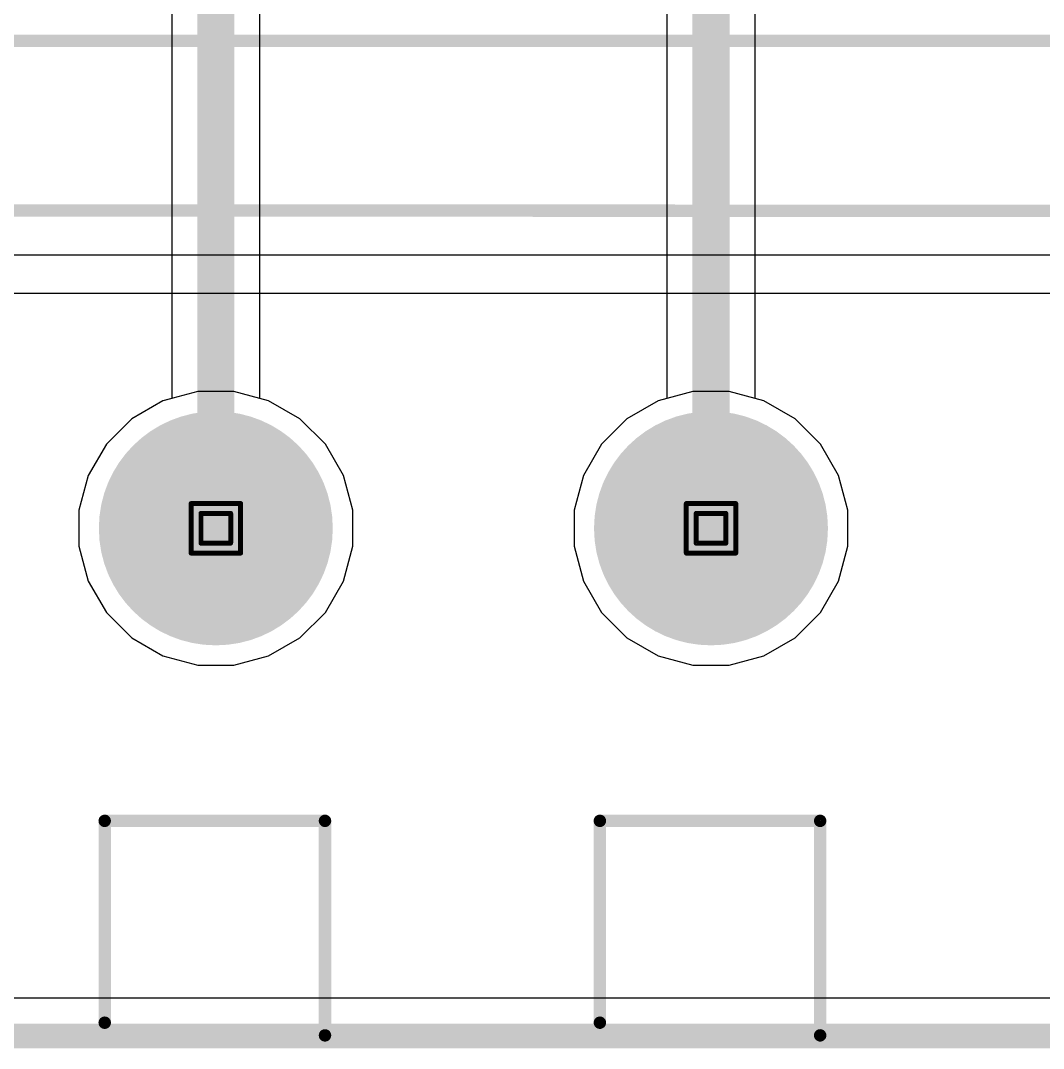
# Model space of a CAD drawing. Header units: inches. Extents: x -11 to 5379, y 0 to 5429.
# Drawn here: x 12.74 to 23.23, y -0.13 to 10.41 of the extents above; entities that cross this region are included whole.
import ezdxf

# ---------------------------------------------------------------- set-up
doc = ezdxf.new("R2010")
doc.units = ezdxf.units.IN
for name, color, linetype in [('Board Outline', 216, 'Continuous'), ('Bottom Layer', 5, 'Continuous'), ('Bottom Solder', 6, 'Continuous'), ('Drill Drawing', 1, 'Continuous'), ('GND', 16, 'Continuous'), ('Multi-Layer', 9, 'Continuous'), ('Pad Holes', 156, 'Continuous'), ('PWR', 76, 'Continuous'), ('Top Layer', 1, 'Continuous'), ('Top Overlay', 2, 'Continuous'), ('Top Solder', 216, 'Continuous')]:
    doc.layers.add(name, color=color, linetype=linetype)

# ---------------------------------------------------------------- blocks, each defined once
blk = doc.blocks.new('DB128V_5_08_5P_GN_S_117')
at = {"layer": 'Bottom Layer'}
h = blk.add_hatch(color=5, dxfattribs=at)
edge = h.paths.add_edge_path()
edge.add_arc((-10.16, 0), 1.15, 0, 360)
h = blk.add_hatch(color=5, dxfattribs=at)
edge = h.paths.add_edge_path()
edge.add_arc((-5.08, 0), 1.15, 0, 360)
at = {"layer": 'Bottom Solder'}
h = blk.add_hatch(color=6, dxfattribs=at)
edge = h.paths.add_edge_path()
edge.add_arc((-10.16, 0), 1.2, 0, 360)
h = blk.add_hatch(color=6, dxfattribs=at)
edge = h.paths.add_edge_path()
edge.add_arc((-5.08, 0), 1.2, 0, 360)
at = {"layer": 'GND'}
h = blk.add_hatch(color=16, dxfattribs=at)
edge = h.paths.add_edge_path()
edge.add_arc((-10.16, 0), 1.15, 0, 360)
h = blk.add_hatch(color=16, dxfattribs=at)
edge = h.paths.add_edge_path()
edge.add_arc((-5.08, 0), 1.15, 0, 360)
at = {"layer": 'Multi-Layer'}
h = blk.add_hatch(color=9, dxfattribs=at)
edge = h.paths.add_edge_path()
edge.add_arc((-10.16, 0), 1.15, 0, 360)
h = blk.add_hatch(color=9, dxfattribs=at)
edge = h.paths.add_edge_path()
edge.add_arc((-5.08, 0), 1.15, 0, 360)
at = {"layer": 'Pad Holes'}
h = blk.add_hatch(color=7, dxfattribs=at)
edge = h.paths.add_edge_path()
edge.add_arc((-10.16, 0), 0.75, 0, 360)
h = blk.add_hatch(color=7, dxfattribs=at)
edge = h.paths.add_edge_path()
edge.add_arc((-5.08, 0), 0.75, 0, 360)
at = {"layer": 'PWR'}
h = blk.add_hatch(color=76, dxfattribs=at)
edge = h.paths.add_edge_path()
edge.add_arc((-10.16, 0), 1.15, 0, 360)
h = blk.add_hatch(color=76, dxfattribs=at)
edge = h.paths.add_edge_path()
edge.add_arc((-5.08, 0), 1.15, 0, 360)
at = {"layer": 'Top Layer'}
h = blk.add_hatch(color=1, dxfattribs=at)
edge = h.paths.add_edge_path()
edge.add_arc((-10.16, 0), 1.15, 0, 360)
h = blk.add_hatch(color=1, dxfattribs=at)
edge = h.paths.add_edge_path()
edge.add_arc((-5.08, 0), 1.15, 0, 360)
at = {"layer": 'Top Solder'}
h = blk.add_hatch(color=216, dxfattribs=at)
edge = h.paths.add_edge_path()
edge.add_arc((-10.16, 0), 1.2, 0, 360)
h = blk.add_hatch(color=216, dxfattribs=at)
edge = h.paths.add_edge_path()
edge.add_arc((-5.08, 0), 1.2, 0, 360)
at = {"layer": 'Top Overlay'}
for points in [[(-12.7, 5, 0.127, 0.127, 0), (12.7, 5, 0.127, 0.127, 0)], [(-12.71, 3.26, 0.127, 0.127, 0), (12.69, 3.251, 0.127, 0.127, 0)], [(-11.3, -3, 0.127, 0.127, 0), (-9.04, -3, 0.127, 0.127, 0)], [(-11.3, -5.07, 0.127, 0.127, 0), (-11.3, -3, 0.127, 0.127, 0)], [(-9.04, -5.2, 0.127, 0.127, 0), (-9.04, -3, 0.127, 0.127, 0)], [(-6.22, -3, 0.127, 0.127, 0), (-3.96, -3, 0.127, 0.127, 0)], [(-6.22, -5.07, 0.127, 0.127, 0), (-6.22, -3, 0.127, 0.127, 0)], [(-3.96, -5.2, 0.127, 0.127, 0), (-3.96, -3, 0.127, 0.127, 0)], [(-12.7, -5.2, 0.127, 0.127, 0), (12.7, -5.2, 0.127, 0.127, 0)]]:
    blk.add_lwpolyline(points, format="xyseb", dxfattribs=at)
for points in [[(-11.332, -3, 0.0635, 0.0635, 1), (-11.268, -3, 0.0635, 0.0635, 1)], [(-11.332, -3, 0.0635, 0.0635, 1), (-11.268, -3, 0.0635, 0.0635, 1)], [(-9.072, -3, 0.0635, 0.0635, 1), (-9.008, -3, 0.0635, 0.0635, 1)], [(-9.072, -3, 0.0635, 0.0635, 1), (-9.008, -3, 0.0635, 0.0635, 1)], [(-6.252, -3, 0.0635, 0.0635, 1), (-6.188, -3, 0.0635, 0.0635, 1)], [(-6.252, -3, 0.0635, 0.0635, 1), (-6.188, -3, 0.0635, 0.0635, 1)], [(-3.992, -3, 0.0635, 0.0635, 1), (-3.928, -3, 0.0635, 0.0635, 1)], [(-3.992, -3, 0.0635, 0.0635, 1), (-3.928, -3, 0.0635, 0.0635, 1)], [(-11.332, -5.07, 0.0635, 0.0635, 1), (-11.268, -5.07, 0.0635, 0.0635, 1)], [(-6.252, -5.07, 0.0635, 0.0635, 1), (-6.188, -5.07, 0.0635, 0.0635, 1)], [(-9.072, -5.2, 0.0635, 0.0635, 1), (-9.008, -5.2, 0.0635, 0.0635, 1)], [(-3.992, -5.2, 0.0635, 0.0635, 1), (-3.928, -5.2, 0.0635, 0.0635, 1)]]:
    blk.add_lwpolyline(points, format="xyseb", close=True, dxfattribs=at)

msp = doc.modelspace()

# ---------------------------------------------------------------- linework, layer by layer
at = {"layer": 'Board Outline'}
msp.add_lwpolyline([(0, 0, 0.254, 0.254, 0), (344, 0, 0.254, 0.254, 0)], format="xyseb", dxfattribs=at)
at = {"layer": 'Bottom Layer'}
for p, q in [((14.559, 6.611), (14.202, 6.516)), ((14.929, 6.611), (14.559, 6.611)), ((15.286, 6.516), (14.929, 6.611)), ((19.639, 6.611), (19.282, 6.516)), ((20.009, 6.611), (19.639, 6.611)), ((20.366, 6.516), (20.009, 6.611)), ((14.202, 6.516), (13.882, 6.331)), ((15.606, 6.331), (15.286, 6.516)), ((19.282, 6.516), (18.962, 6.331)), ((20.686, 6.331), (20.366, 6.516)), ((13.882, 6.331), (13.621, 6.069)), ((15.868, 6.069), (15.606, 6.331)), ((18.962, 6.331), (18.701, 6.069)), ((20.948, 6.069), (20.686, 6.331)), ((13.621, 6.069), (13.436, 5.749)), ((16.053, 5.749), (15.868, 6.069)), ((18.701, 6.069), (18.516, 5.749)), ((21.133, 5.749), (20.948, 6.069)), ((13.436, 5.749), (13.34, 5.392)), ((16.148, 5.392), (16.053, 5.749)), ((18.516, 5.749), (18.42, 5.392)), ((21.228, 5.392), (21.133, 5.749)), ((13.34, 5.392), (13.34, 5.023)), ((16.148, 5.023), (16.148, 5.392)), ((18.42, 5.392), (18.42, 5.023)), ((21.228, 5.023), (21.228, 5.392)), ((13.34, 5.023), (13.436, 4.665)), ((16.053, 4.665), (16.148, 5.023)), ((18.42, 5.023), (18.516, 4.665)), ((21.133, 4.665), (21.228, 5.023)), ((13.436, 4.665), (13.621, 4.345)), ((15.868, 4.345), (16.053, 4.665)), ((18.516, 4.665), (18.701, 4.345)), ((20.948, 4.345), (21.133, 4.665)), ((13.621, 4.345), (13.882, 4.084)), ((15.606, 4.084), (15.868, 4.345)), ((18.701, 4.345), (18.962, 4.084)), ((20.686, 4.084), (20.948, 4.345)), ((13.882, 4.084), (14.202, 3.899)), ((15.286, 3.899), (15.606, 4.084)), ((18.962, 4.084), (19.282, 3.899)), ((20.366, 3.899), (20.686, 4.084)), ((14.202, 3.899), (14.559, 3.803)), ((14.559, 3.803), (14.929, 3.803)), ((14.929, 3.803), (15.286, 3.899)), ((19.282, 3.899), (19.639, 3.803)), ((19.639, 3.803), (20.009, 3.803)), ((20.009, 3.803), (20.366, 3.899)), ((185.233, 0.388), (9.671, 0.388))]:
    msp.add_line(p, q, dxfattribs=at)
at = {"layer": 'Drill Drawing'}
for points in [[(14.49, 5.461, 0.0508, 0.0508, 0), (14.998, 5.461, 0.0508, 0.0508, 0)], [(14.49, 4.953, 0.0508, 0.0508, 0), (14.49, 5.461, 0.0508, 0.0508, 0)], [(14.998, 4.953, 0.0508, 0.0508, 0), (14.998, 5.461, 0.0508, 0.0508, 0)], [(19.57, 5.461, 0.0508, 0.0508, 0), (20.078, 5.461, 0.0508, 0.0508, 0)], [(19.57, 4.953, 0.0508, 0.0508, 0), (19.57, 5.461, 0.0508, 0.0508, 0)], [(20.078, 4.953, 0.0508, 0.0508, 0), (20.078, 5.461, 0.0508, 0.0508, 0)], [(14.592, 5.36, 0.0508, 0.0508, 0), (14.897, 5.36, 0.0508, 0.0508, 0)], [(14.592, 5.055, 0.0508, 0.0508, 0), (14.592, 5.36, 0.0508, 0.0508, 0)], [(14.897, 5.055, 0.0508, 0.0508, 0), (14.897, 5.36, 0.0508, 0.0508, 0)], [(19.672, 5.36, 0.0508, 0.0508, 0), (19.977, 5.36, 0.0508, 0.0508, 0)], [(19.672, 5.055, 0.0508, 0.0508, 0), (19.672, 5.36, 0.0508, 0.0508, 0)], [(19.977, 5.055, 0.0508, 0.0508, 0), (19.977, 5.36, 0.0508, 0.0508, 0)], [(14.592, 5.055, 0.0508, 0.0508, 0), (14.897, 5.055, 0.0508, 0.0508, 0)], [(19.672, 5.055, 0.0508, 0.0508, 0), (19.977, 5.055, 0.0508, 0.0508, 0)], [(14.49, 4.953, 0.0508, 0.0508, 0), (14.998, 4.953, 0.0508, 0.0508, 0)], [(19.57, 4.953, 0.0508, 0.0508, 0), (20.078, 4.953, 0.0508, 0.0508, 0)]]:
    msp.add_lwpolyline(points, format="xyseb", dxfattribs=at)
for points in [[(14.478, 5.461, 0.0254, 0.0254, 1), (14.503, 5.461, 0.0254, 0.0254, 1)], [(14.478, 5.461, 0.0254, 0.0254, 1), (14.503, 5.461, 0.0254, 0.0254, 1)], [(14.986, 5.461, 0.0254, 0.0254, 1), (15.011, 5.461, 0.0254, 0.0254, 1)], [(14.986, 5.461, 0.0254, 0.0254, 1), (15.011, 5.461, 0.0254, 0.0254, 1)], [(19.558, 5.461, 0.0254, 0.0254, 1), (19.583, 5.461, 0.0254, 0.0254, 1)], [(19.558, 5.461, 0.0254, 0.0254, 1), (19.583, 5.461, 0.0254, 0.0254, 1)], [(20.066, 5.461, 0.0254, 0.0254, 1), (20.091, 5.461, 0.0254, 0.0254, 1)], [(20.066, 5.461, 0.0254, 0.0254, 1), (20.091, 5.461, 0.0254, 0.0254, 1)], [(14.579, 5.36, 0.0254, 0.0254, 1), (14.605, 5.36, 0.0254, 0.0254, 1)], [(14.579, 5.36, 0.0254, 0.0254, 1), (14.605, 5.36, 0.0254, 0.0254, 1)], [(14.884, 5.36, 0.0254, 0.0254, 1), (14.909, 5.36, 0.0254, 0.0254, 1)], [(14.884, 5.36, 0.0254, 0.0254, 1), (14.909, 5.36, 0.0254, 0.0254, 1)], [(19.659, 5.36, 0.0254, 0.0254, 1), (19.685, 5.36, 0.0254, 0.0254, 1)], [(19.659, 5.36, 0.0254, 0.0254, 1), (19.685, 5.36, 0.0254, 0.0254, 1)], [(19.964, 5.36, 0.0254, 0.0254, 1), (19.989, 5.36, 0.0254, 0.0254, 1)], [(19.964, 5.36, 0.0254, 0.0254, 1), (19.989, 5.36, 0.0254, 0.0254, 1)], [(14.579, 5.055, 0.0254, 0.0254, 1), (14.605, 5.055, 0.0254, 0.0254, 1)], [(14.579, 5.055, 0.0254, 0.0254, 1), (14.605, 5.055, 0.0254, 0.0254, 1)], [(14.884, 5.055, 0.0254, 0.0254, 1), (14.909, 5.055, 0.0254, 0.0254, 1)], [(14.884, 5.055, 0.0254, 0.0254, 1), (14.909, 5.055, 0.0254, 0.0254, 1)], [(19.659, 5.055, 0.0254, 0.0254, 1), (19.685, 5.055, 0.0254, 0.0254, 1)], [(19.659, 5.055, 0.0254, 0.0254, 1), (19.685, 5.055, 0.0254, 0.0254, 1)], [(19.964, 5.055, 0.0254, 0.0254, 1), (19.989, 5.055, 0.0254, 0.0254, 1)], [(19.964, 5.055, 0.0254, 0.0254, 1), (19.989, 5.055, 0.0254, 0.0254, 1)], [(14.478, 4.953, 0.0254, 0.0254, 1), (14.503, 4.953, 0.0254, 0.0254, 1)], [(14.478, 4.953, 0.0254, 0.0254, 1), (14.503, 4.953, 0.0254, 0.0254, 1)], [(14.986, 4.953, 0.0254, 0.0254, 1), (15.011, 4.953, 0.0254, 0.0254, 1)], [(14.986, 4.953, 0.0254, 0.0254, 1), (15.011, 4.953, 0.0254, 0.0254, 1)], [(19.558, 4.953, 0.0254, 0.0254, 1), (19.583, 4.953, 0.0254, 0.0254, 1)], [(19.558, 4.953, 0.0254, 0.0254, 1), (19.583, 4.953, 0.0254, 0.0254, 1)], [(20.066, 4.953, 0.0254, 0.0254, 1), (20.091, 4.953, 0.0254, 0.0254, 1)], [(20.066, 4.953, 0.0254, 0.0254, 1), (20.091, 4.953, 0.0254, 0.0254, 1)]]:
    msp.add_lwpolyline(points, format="xyseb", close=True, dxfattribs=at)
at = {"layer": 'GND'}
for p, q in [((42.39, 8.008), (10.737, 8.008)), ((10.349, 7.62), (173.939, 7.62)), ((14.559, 6.611), (14.202, 6.516)), ((14.929, 6.611), (14.559, 6.611)), ((15.286, 6.516), (14.929, 6.611)), ((19.639, 6.611), (19.282, 6.516)), ((20.009, 6.611), (19.639, 6.611)), ((20.366, 6.516), (20.009, 6.611)), ((14.202, 6.516), (13.882, 6.331)), ((15.606, 6.331), (15.286, 6.516)), ((19.282, 6.516), (18.962, 6.331)), ((20.686, 6.331), (20.366, 6.516)), ((13.882, 6.331), (13.621, 6.069)), ((15.868, 6.069), (15.606, 6.331)), ((18.962, 6.331), (18.701, 6.069)), ((20.948, 6.069), (20.686, 6.331)), ((13.621, 6.069), (13.436, 5.749)), ((16.053, 5.749), (15.868, 6.069)), ((18.701, 6.069), (18.516, 5.749)), ((21.133, 5.749), (20.948, 6.069)), ((13.436, 5.749), (13.34, 5.392)), ((16.148, 5.392), (16.053, 5.749)), ((18.516, 5.749), (18.42, 5.392)), ((21.228, 5.392), (21.133, 5.749)), ((13.34, 5.392), (13.34, 5.023)), ((16.148, 5.023), (16.148, 5.392)), ((18.42, 5.392), (18.42, 5.023)), ((21.228, 5.023), (21.228, 5.392)), ((13.34, 5.023), (13.436, 4.665)), ((16.053, 4.665), (16.148, 5.023)), ((18.42, 5.023), (18.516, 4.665)), ((21.133, 4.665), (21.228, 5.023)), ((13.436, 4.665), (13.621, 4.345)), ((15.868, 4.345), (16.053, 4.665)), ((18.516, 4.665), (18.701, 4.345)), ((20.948, 4.345), (21.133, 4.665)), ((13.621, 4.345), (13.882, 4.084)), ((15.606, 4.084), (15.868, 4.345)), ((18.701, 4.345), (18.962, 4.084)), ((20.686, 4.084), (20.948, 4.345)), ((13.882, 4.084), (14.202, 3.899)), ((15.286, 3.899), (15.606, 4.084)), ((18.962, 4.084), (19.282, 3.899)), ((20.366, 3.899), (20.686, 4.084)), ((14.202, 3.899), (14.559, 3.803)), ((14.559, 3.803), (14.929, 3.803)), ((14.929, 3.803), (15.286, 3.899)), ((19.282, 3.899), (19.639, 3.803)), ((19.639, 3.803), (20.009, 3.803)), ((20.009, 3.803), (20.366, 3.899)), ((343.612, 0.388), (0.388, 0.388))]:
    msp.add_line(p, q, dxfattribs=at)
at = {"layer": 'PWR'}
for p, q in [((14.559, 6.611), (14.202, 6.516)), ((14.929, 6.611), (14.559, 6.611)), ((15.286, 6.516), (14.929, 6.611)), ((19.639, 6.611), (19.282, 6.516)), ((20.009, 6.611), (19.639, 6.611)), ((20.366, 6.516), (20.009, 6.611)), ((14.202, 6.516), (13.882, 6.331)), ((15.606, 6.331), (15.286, 6.516)), ((19.282, 6.516), (18.962, 6.331)), ((20.686, 6.331), (20.366, 6.516)), ((13.882, 6.331), (13.621, 6.069)), ((15.868, 6.069), (15.606, 6.331)), ((18.962, 6.331), (18.701, 6.069)), ((20.948, 6.069), (20.686, 6.331)), ((13.621, 6.069), (13.436, 5.749)), ((16.053, 5.749), (15.868, 6.069)), ((18.701, 6.069), (18.516, 5.749)), ((21.133, 5.749), (20.948, 6.069)), ((13.436, 5.749), (13.34, 5.392)), ((16.148, 5.392), (16.053, 5.749)), ((18.516, 5.749), (18.42, 5.392)), ((21.228, 5.392), (21.133, 5.749)), ((13.34, 5.392), (13.34, 5.023)), ((16.148, 5.023), (16.148, 5.392)), ((18.42, 5.392), (18.42, 5.023)), ((21.228, 5.023), (21.228, 5.392)), ((13.34, 5.023), (13.436, 4.665)), ((16.053, 4.665), (16.148, 5.023)), ((18.42, 5.023), (18.516, 4.665)), ((21.133, 4.665), (21.228, 5.023)), ((13.436, 4.665), (13.621, 4.345)), ((15.868, 4.345), (16.053, 4.665)), ((18.516, 4.665), (18.701, 4.345)), ((20.948, 4.345), (21.133, 4.665)), ((13.621, 4.345), (13.882, 4.084)), ((15.606, 4.084), (15.868, 4.345)), ((18.701, 4.345), (18.962, 4.084)), ((20.686, 4.084), (20.948, 4.345)), ((13.882, 4.084), (14.202, 3.899)), ((15.286, 3.899), (15.606, 4.084)), ((18.962, 4.084), (19.282, 3.899)), ((20.366, 3.899), (20.686, 4.084)), ((14.202, 3.899), (14.559, 3.803)), ((14.559, 3.803), (14.929, 3.803)), ((14.929, 3.803), (15.286, 3.899)), ((19.282, 3.899), (19.639, 3.803)), ((19.639, 3.803), (20.009, 3.803)), ((20.009, 3.803), (20.366, 3.899)), ((243.045, 0.388), (0.388, 0.388))]:
    msp.add_line(p, q, dxfattribs=at)
at = {"layer": 'Top Layer'}
for p, q in [((14.291, 17.442), (14.291, 6.539)), ((15.197, 6.539), (15.197, 17.163)), ((19.371, 17.005), (19.371, 6.539)), ((20.277, 6.539), (20.277, 16.817)), ((14.291, 6.539), (14.202, 6.516)), ((15.286, 6.516), (15.197, 6.539)), ((19.371, 6.539), (19.282, 6.516)), ((20.366, 6.516), (20.277, 6.539)), ((14.202, 6.516), (13.882, 6.331)), ((15.606, 6.331), (15.286, 6.516)), ((19.282, 6.516), (18.962, 6.331)), ((20.686, 6.331), (20.366, 6.516)), ((13.882, 6.331), (13.621, 6.069)), ((15.868, 6.069), (15.606, 6.331)), ((18.962, 6.331), (18.701, 6.069)), ((20.948, 6.069), (20.686, 6.331)), ((13.621, 6.069), (13.436, 5.749)), ((16.053, 5.749), (15.868, 6.069)), ((18.701, 6.069), (18.516, 5.749)), ((21.133, 5.749), (20.948, 6.069)), ((13.436, 5.749), (13.34, 5.392)), ((16.148, 5.392), (16.053, 5.749)), ((18.516, 5.749), (18.42, 5.392)), ((21.228, 5.392), (21.133, 5.749)), ((13.34, 5.392), (13.34, 5.023)), ((16.148, 5.023), (16.148, 5.392)), ((18.42, 5.392), (18.42, 5.023)), ((21.228, 5.023), (21.228, 5.392)), ((13.34, 5.023), (13.436, 4.665)), ((16.053, 4.665), (16.148, 5.023)), ((18.42, 5.023), (18.516, 4.665)), ((21.133, 4.665), (21.228, 5.023)), ((13.436, 4.665), (13.621, 4.345)), ((15.868, 4.345), (16.053, 4.665)), ((18.516, 4.665), (18.701, 4.345)), ((20.948, 4.345), (21.133, 4.665)), ((13.621, 4.345), (13.882, 4.084)), ((15.606, 4.084), (15.868, 4.345)), ((18.701, 4.345), (18.962, 4.084)), ((20.686, 4.084), (20.948, 4.345)), ((13.882, 4.084), (14.202, 3.899)), ((15.286, 3.899), (15.606, 4.084)), ((18.962, 4.084), (19.282, 3.899)), ((20.366, 3.899), (20.686, 4.084)), ((14.202, 3.899), (14.559, 3.803)), ((14.559, 3.803), (14.929, 3.803)), ((14.929, 3.803), (15.286, 3.899)), ((19.282, 3.899), (19.639, 3.803)), ((19.639, 3.803), (20.009, 3.803)), ((20.009, 3.803), (20.366, 3.899)), ((185.233, 0.388), (9.671, 0.388))]:
    msp.add_line(p, q, dxfattribs=at)
for points in [[(14.744, 5.207, 0.381, 0.381, 0), (14.744, 17.442, 0.381, 0.381, 0)], [(19.824, 5.207, 0.381, 0.381, 0), (19.824, 17.005, 0.381, 0.381, 0)]]:
    msp.add_lwpolyline(points, format="xyseb", dxfattribs=at)
for points in [[(14.649, 5.207, 0.191, 0.191, 1), (14.839, 5.207, 0.191, 0.191, 1)], [(19.729, 5.207, 0.191, 0.191, 1), (19.919, 5.207, 0.191, 0.191, 1)]]:
    msp.add_lwpolyline(points, format="xyseb", close=True, dxfattribs=at)

# ---------------------------------------------------------------- block references
msp.add_blockref('DB128V_5_08_5P_GN_S_117', (24.904, 5.207))

doc.saveas('drawing.dxf')
